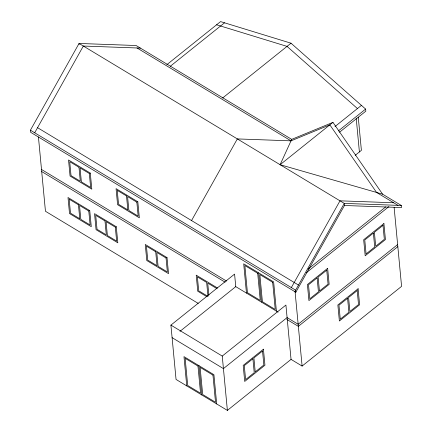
<?xml version="1.0" encoding="UTF-8"?>
<svg xmlns="http://www.w3.org/2000/svg" width="432" height="432" viewBox="0 0 432 432"><rect width="100%" height="100%" fill="white"/><g stroke="black" fill="none" stroke-linecap="round" stroke-linejoin="round"><path stroke-width="0.65" d="M382.601 194.179L280.109 164.711L291.703 139.363L332.953 122.369L382.601 194.179L401.312 205.47L401.512 207.56L344.471 205.497L295.823 292.243L30.613 132.295L30.418 130.205L79.061 43.459L136.107 45.517L291.703 139.363M34.695 132.786L83.344 46.04L140.384 48.098M191.543 220.558L237.335 138.915L291.022 140.854L329.848 124.859L376.574 192.445L397.958 205.346M291.346 287.572L339.995 200.826L393.682 202.765M295.823 292.243L295.623 290.153L344.272 203.407L401.312 205.47M166.86 64.643L220.574 21.6L291.006 43.195L365.623 109.08L365.823 111.17L339.541 132.224M170.343 66.242L224.543 22.815M222.631 97.983L291.006 43.195M280.109 164.711L332.953 122.369M334.978 126.56L361.422 105.37M338.294 130.977L365.623 109.08M355.207 155.309L361.395 150.352L358.258 117.18M227.383 410.4L222.248 356.071L285.914 305.057L291.049 359.386L227.383 410.4L176.051 379.442L170.915 325.112L234.581 274.099L235.764 286.637L278.089 312.163M179.993 331.328L235.764 286.637M308.048 269.136L385.749 206.879M306.31 272.776L388.946 206.561M397.634 244.561L298.156 324.265L287.096 317.596L223.43 368.609L172.103 337.651M397.829 246.65L298.355 326.354L286.821 319.399M291.049 359.386L302.108 366.061L401.582 286.351L394.124 207.409M216.599 24.786L287.026 46.386L357.442 108.556M137.03 47.979L291.022 140.854M37.552 127.683L298.485 285.055M30.418 130.205L295.623 290.153M41.504 169.479L226.541 281.075M41.704 171.563L225.11 282.177M217.399 287.939L196.22 275.168L197.737 291.211L206.896 296.735M216.999 288.684L207.727 283.095L208.861 295.051M207.43 296.071L198.704 290.812L197.386 276.858L206.658 282.447L207.976 296.401M198.212 303.399L45.457 211.27L38.432 136.971M170.915 325.112L222.248 356.071M356.206 118.114L359.402 151.945M344.471 205.497L344.272 203.407L79.061 43.459L79.164 44.501M295.024 291.098L302.108 366.061M276.404 311.148L273.64 281.891L243.697 263.833L246.461 293.085M258.665 272.862L261.43 302.119M216.691 403.952L213.921 374.695L183.978 356.638L186.748 385.889M198.952 365.666L201.717 394.924M327.64 268.326L307.406 284.542L308.923 300.58L329.157 284.369L327.64 268.326M383.908 223.533L363.674 239.744L365.191 255.787L385.425 239.576L383.908 223.533M317.126 277.879L308.502 284.785L309.82 298.739L318.443 291.827L317.126 277.879M326.743 270.167L318.119 277.079L319.437 291.033L328.066 284.121L326.743 270.167M373.394 233.08L364.77 239.992L366.088 253.946L374.711 247.034L373.394 233.08M383.011 225.374L374.387 232.286L375.705 246.24L384.334 239.328L383.011 225.374M263.428 349.191L243.194 365.407L244.706 381.451L264.946 365.234L263.428 349.191M252.909 358.744L244.285 365.656L245.603 379.609L254.232 372.697L252.909 358.744M262.532 351.032L253.908 357.944L255.226 371.898L263.849 364.986L262.532 351.032M358.101 288.749L337.862 304.96L339.379 321.003L359.613 304.787L358.101 288.749M347.582 298.296L338.958 305.208L340.276 319.162L348.899 312.25L347.582 298.296M357.205 290.59L348.575 297.497L349.898 311.45L358.522 304.538L357.205 290.59M257.693 273.262L244.863 265.523L247.433 292.685L260.264 300.429L257.693 273.262M272.668 282.29L259.837 274.552L262.402 301.714L275.233 309.458L272.668 282.29M90.299 173.113L68.542 159.991L70.06 176.035L91.811 189.157L90.299 173.113M137.819 201.776L116.068 188.654L117.585 204.698L139.336 217.814L137.819 201.776M78.986 167.276L69.714 161.681L71.032 175.635L80.303 181.229L78.986 167.276M89.327 173.513L80.055 167.918L81.373 181.872L90.644 187.466L89.327 173.513M126.506 195.939L117.234 190.345L118.552 204.298L127.823 209.887L126.506 195.939M136.847 202.176L127.575 196.582L128.893 210.535L138.164 216.124L136.847 202.176M89.753 210.627L68.002 197.51L69.52 213.554L91.271 226.67L89.753 210.627M116.294 226.757L94.543 213.64L96.061 229.678L117.812 242.8L116.294 226.757M167.022 257.596L145.265 244.474L146.783 260.518L168.534 273.64L167.022 257.596M78.446 204.79L69.174 199.201L70.492 213.154L79.763 218.743L78.446 204.79M88.787 211.027L79.515 205.438L80.833 219.391L90.104 224.98L88.787 211.027M104.987 220.919L95.71 215.33L97.033 229.279L106.304 234.873L104.987 220.919M115.328 227.156L106.056 221.567L107.374 235.516L116.645 241.11L115.328 227.156M155.709 251.759L146.437 246.164L147.755 260.118L157.027 265.712L155.709 251.759M166.05 257.996L156.778 252.401L158.096 266.355L167.368 271.949L166.05 257.996M197.98 366.066L185.15 358.328L187.715 385.49L200.551 393.233L197.98 366.066M212.954 375.095L200.119 367.357L202.689 394.519L215.519 402.262L212.954 375.095"/></g></svg>
